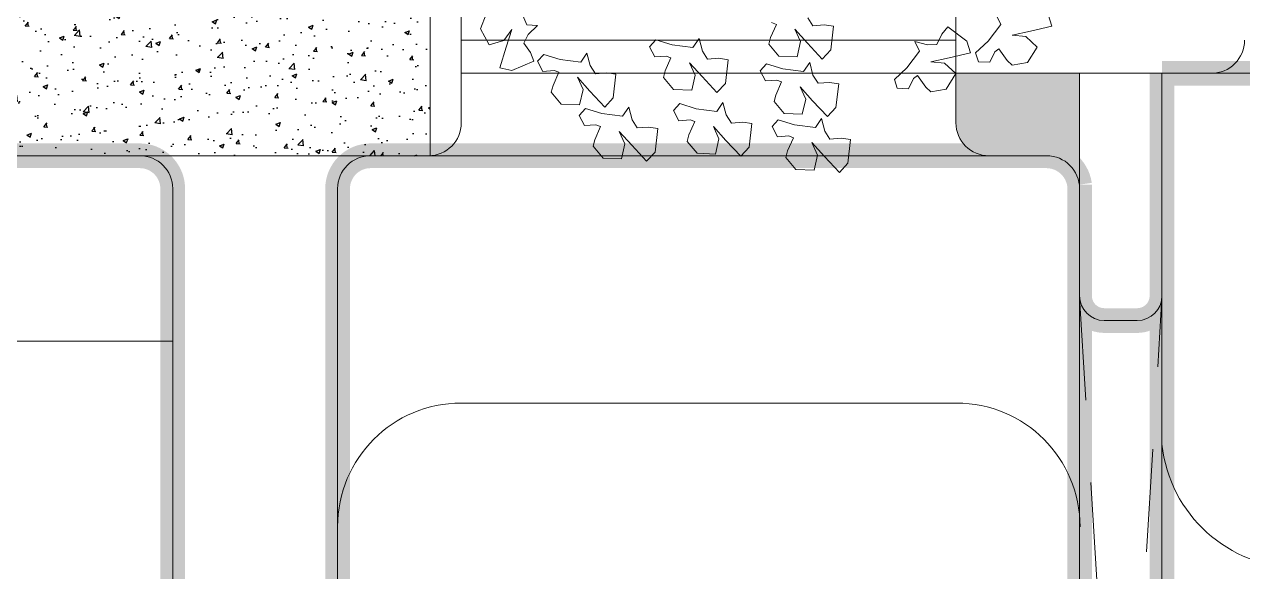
# Model space of a CAD drawing. Header units: metres. Extents: x 14 to 11050, y -346 to 476.
# Drawn here: x 214.882 to 216.36, y -198.856 to -198.192 of the extents above; entities that cross this region are included whole.
import ezdxf

# ---------------------------------------------------------------- set-up
doc = ezdxf.new("R2010")
doc.units = ezdxf.units.M
for name, pattern in [('0', [0]), ('DASHED', [0.75, 0.5, -0.25]), ('HIDDEN2', [0.1875, 0.125, -0.0625])]:
    doc.linetypes.add(name, pattern=pattern)
doc.layers.get('0').update_dxf_attribs({"color": 250, "linetype": '0', "lineweight": 20})
for name, color, linetype, lineweight in [('A-DOOR', 35, 'Continuous', 5), ('A-WALL', 250, 'Continuous', 20), ('ARBOLES', 86, 'Continuous', 0), ('baños', 140, 'Continuous', 0), ('Columnas', 7, 'Continuous', 18), ('muros bajitos', 252, 'Continuous', 5), ('PROYECCION', 9, 'DASHED', 0), ('SE-3', 253, 'Continuous', 5)]:
    doc.layers.add(name, color=color, linetype=linetype, lineweight=lineweight)
doc.layers.add('HATCH', color=8, linetype='Continuous')
doc.layers.add('RELLENO SECCION', color=8, linetype='Continuous', lineweight=0, transparency=0.4)
doc.layers.add('REVESTIMIENTO EXTERIOR', color=7, linetype='Continuous', lineweight=5, true_color=0xffdebd)
doc.styles.get("Standard").update_dxf_attribs({"font": 'arial.ttf', "height": 0.1875})

# ---------------------------------------------------------------- blocks, each defined once
blk = doc.blocks.new('TREES')
at = {"layer": 'ARBOLES', "color": 252, "true_color": 0x8da178}
for p, q in [((0.11255, -0.10929), (0.11486, -0.11312)), ((0.13588, -0.11185), (0.13389, -0.10712)), ((0.11486, -0.11312), (0.1103, -0.12047)), ((0.11997, -0.11702), (0.12734, -0.11473)), ((0.12734, -0.11473), (0.13588, -0.11185)), ((0.03756, -0.12087), (0.03512, -0.11775)), ((0.04219, -0.12007), (0.03756, -0.12087)), ((0.04603, -0.12029), (0.04219, -0.12007)), ((0.04583, -0.13012), (0.04603, -0.12029)), ((0.09095, -0.11935), (0.08933, -0.12375)), ((0.09306, -0.11613), (0.09095, -0.11935)), ((0.10147, -0.12122), (0.09306, -0.11613)), ((0.1103, -0.12047), (0.10558, -0.12573)), ((0.12557, -0.11706), (0.11997, -0.11702)), ((0.13067, -0.12095), (0.12557, -0.11706)), ((-0.08021, -0.13153), (-0.08429, -0.1239)), ((0.02047, -0.12116), (0.02247, -0.12171)), ((0.02247, -0.12171), (0.02058, -0.12736)), ((0.0303, -0.12301), (0.03597, -0.12825)), ((0.03307, -0.12788), (0.0303, -0.12301)), ((0.08013, -0.12338), (0.08245, -0.12722)), ((0.0854, -0.12431), (0.08013, -0.12338)), ((0.08933, -0.12375), (0.0854, -0.12431)), ((0.10346, -0.12594), (0.10147, -0.12122)), ((0.10558, -0.12573), (0.10707, -0.12927)), ((0.11183, -0.12902), (0.11345, -0.12461)), ((0.11345, -0.12461), (0.11493, -0.12316)), ((0.11493, -0.12316), (0.11888, -0.12762)), ((0.12725, -0.12769), (0.13067, -0.12095)), ((-0.09738, -0.12873), (-0.09901, -0.13497)), ((-0.00876, -0.13056), (-0.01093, -0.13448)), ((-0.00693, -0.13559), (-0.00876, -0.13056)), ((0.02058, -0.12736), (0.02012, -0.13012)), ((0.02012, -0.13012), (0.0247, -0.13465)), ((0.03224, -0.13424), (0.03307, -0.12788)), ((0.03597, -0.12825), (0.04273, -0.1342)), ((0.04273, -0.1342), (0.04583, -0.13012)), ((0.08245, -0.12722), (0.07788, -0.13456)), ((0.08755, -0.13111), (0.09493, -0.12882)), ((0.09493, -0.12882), (0.10346, -0.12594)), ((0.10707, -0.12927), (0.11183, -0.12902)), ((0.11888, -0.12762), (0.12103, -0.12939)), ((0.12103, -0.12939), (0.12725, -0.12769)), ((-0.09901, -0.13497), (-0.09489, -0.1413)), ((-0.08897, -0.13883), (-0.08613, -0.134)), ((-0.08613, -0.134), (-0.08784, -0.14153)), ((-0.08065, -0.13922), (-0.07917, -0.13554)), ((-0.07573, -0.13144), (-0.08021, -0.13153)), ((-0.07917, -0.13554), (-0.07573, -0.13144)), ((-0.02649, -0.13275), (-0.02881, -0.1358)), ((-0.02881, -0.1358), (-0.02621, -0.1398)), ((-0.01957, -0.1342), (-0.02649, -0.13275)), ((-0.01093, -0.13448), (-0.01957, -0.1342)), ((-0.00449, -0.13871), (-0.00693, -0.13559)), ((0.0247, -0.13465), (0.03224, -0.13424)), ((0.07788, -0.13456), (0.07316, -0.13982)), ((0.09315, -0.13115), (0.08755, -0.13111)), ((0.09825, -0.13504), (0.09315, -0.13115)), ((0.09483, -0.14178), (0.09825, -0.13504)), ((-0.09489, -0.1413), (-0.08897, -0.13883)), ((-0.07765, -0.14283), (-0.08065, -0.13922)), ((-0.05433, -0.14088), (-0.0565, -0.1448)), ((-0.0525, -0.14591), (-0.05433, -0.14088)), ((-0.02621, -0.1398), (-0.02158, -0.139)), ((-0.02158, -0.139), (-0.01958, -0.13955)), ((-0.01958, -0.13955), (-0.02147, -0.1452)), ((-0.01175, -0.14085), (-0.00608, -0.14609)), ((-0.00898, -0.14572), (-0.01175, -0.14085)), ((0.00014, -0.13791), (-0.00449, -0.13871)), ((0.00398, -0.13813), (0.00014, -0.13791)), ((0.00378, -0.14796), (0.00398, -0.13813)), ((0.01994, -0.13837), (0.01763, -0.14142)), ((0.02686, -0.13983), (0.01994, -0.13837)), ((0.03551, -0.14011), (0.02686, -0.13983)), ((0.03767, -0.13618), (0.03551, -0.14011)), ((0.0395, -0.14121), (0.03767, -0.13618)), ((0.07316, -0.13982), (0.07465, -0.14336)), ((0.07941, -0.14311), (0.08103, -0.1387)), ((0.08103, -0.1387), (0.08251, -0.13725)), ((0.08251, -0.13725), (0.08646, -0.14171)), ((-0.08784, -0.14153), (-0.08961, -0.15036)), ((-0.07591, -0.14626), (-0.07765, -0.14283)), ((-0.07206, -0.14307), (-0.07437, -0.14612)), ((-0.06514, -0.14452), (-0.07206, -0.14307)), ((-0.0565, -0.1448), (-0.06514, -0.14452)), ((-0.05006, -0.14904), (-0.0525, -0.14591)), ((-0.02147, -0.1452), (-0.02194, -0.14796)), ((-0.00981, -0.15208), (-0.00898, -0.14572)), ((0.01763, -0.14142), (0.02022, -0.14542)), ((0.02022, -0.14542), (0.02485, -0.14462)), ((0.02485, -0.14462), (0.02685, -0.14517)), ((0.02685, -0.14517), (0.02496, -0.15083)), ((0.04195, -0.14434), (0.0395, -0.14121)), ((0.04657, -0.14354), (0.04195, -0.14434)), ((0.05042, -0.14375), (0.04657, -0.14354)), ((0.05021, -0.15358), (0.05042, -0.14375)), ((0.07465, -0.14336), (0.07941, -0.14311)), ((0.08646, -0.14171), (0.08861, -0.14349)), ((0.08861, -0.14349), (0.09483, -0.14178)), ((-0.08961, -0.15036), (-0.08452, -0.151)), ((-0.08452, -0.151), (-0.07591, -0.14626)), ((-0.07437, -0.14612), (-0.07178, -0.15012)), ((-0.07178, -0.15012), (-0.06715, -0.14932)), ((-0.06715, -0.14932), (-0.06515, -0.14987)), ((-0.06515, -0.14987), (-0.06704, -0.15553)), ((-0.04543, -0.14823), (-0.05006, -0.14904)), ((-0.04159, -0.14845), (-0.04543, -0.14823)), ((-0.04179, -0.15828), (-0.04159, -0.14845)), ((-0.02194, -0.14796), (-0.01735, -0.15249)), ((-0.00608, -0.14609), (0.00068, -0.15204)), ((0.00068, -0.15204), (0.00378, -0.14796)), ((0.02496, -0.15083), (0.0245, -0.15358)), ((0.03468, -0.14647), (0.04036, -0.15172)), ((0.03745, -0.15134), (0.03468, -0.14647)), ((-0.06704, -0.15553), (-0.0675, -0.15828)), ((-0.05732, -0.15117), (-0.05164, -0.15641)), ((-0.05455, -0.15604), (-0.05732, -0.15117)), ((-0.05537, -0.1624), (-0.05455, -0.15604)), ((-0.01735, -0.15249), (-0.00981, -0.15208)), ((0.0035, -0.1559), (0.00134, -0.15982)), ((0.00534, -0.16093), (0.0035, -0.1559)), ((0.0245, -0.15358), (0.02909, -0.15811)), ((0.03663, -0.15771), (0.03745, -0.15134)), ((0.04036, -0.15172), (0.04712, -0.15767)), ((0.04712, -0.15767), (0.05021, -0.15358)), ((-0.0675, -0.15828), (-0.06291, -0.16281)), ((-0.05164, -0.15641), (-0.04489, -0.16237)), ((-0.04489, -0.16237), (-0.04179, -0.15828)), ((-0.01422, -0.15808), (-0.01654, -0.16114)), ((-0.0073, -0.15954), (-0.01422, -0.15808)), ((0.00134, -0.15982), (-0.0073, -0.15954)), ((0.00778, -0.16405), (0.00534, -0.16093)), ((0.02696, -0.16091), (0.02465, -0.16396)), ((0.03388, -0.16236), (0.02696, -0.16091)), ((0.02909, -0.15811), (0.03663, -0.15771)), ((0.04469, -0.15872), (0.04252, -0.16264)), ((0.04652, -0.16375), (0.04469, -0.15872)), ((-0.06291, -0.16281), (-0.05537, -0.1624)), ((-0.05277, -0.16373), (-0.05509, -0.16678)), ((-0.04585, -0.16519), (-0.05277, -0.16373)), ((-0.03721, -0.16547), (-0.04585, -0.16519)), ((-0.03505, -0.16154), (-0.03721, -0.16547)), ((-0.03322, -0.16657), (-0.03505, -0.16154)), ((-0.01654, -0.16114), (-0.01394, -0.16514)), ((-0.01394, -0.16514), (-0.00932, -0.16434)), ((-0.00932, -0.16434), (-0.00732, -0.16489)), ((-0.00732, -0.16489), (-0.0092, -0.17054)), ((0.01241, -0.16325), (0.00778, -0.16405)), ((0.01625, -0.16347), (0.01241, -0.16325)), ((0.01605, -0.1733), (0.01625, -0.16347)), ((0.02465, -0.16396), (0.02724, -0.16796)), ((0.04252, -0.16264), (0.03388, -0.16236)), ((0.04896, -0.16688), (0.04652, -0.16375)), ((0.05359, -0.16608), (0.04896, -0.16688)), ((0.05743, -0.16629), (0.05359, -0.16608)), ((-0.05509, -0.16678), (-0.05249, -0.17078)), ((-0.05249, -0.17078), (-0.04787, -0.16998)), ((-0.04787, -0.16998), (-0.04587, -0.17053)), ((-0.04587, -0.17053), (-0.04775, -0.17619)), ((-0.03077, -0.1697), (-0.03322, -0.16657)), ((-0.02614, -0.1689), (-0.03077, -0.1697)), ((-0.0223, -0.16911), (-0.02614, -0.1689)), ((-0.0225, -0.17894), (-0.0223, -0.16911)), ((-0.0092, -0.17054), (-0.00967, -0.1733)), ((0.00052, -0.16619), (0.00619, -0.17143)), ((0.00328, -0.17106), (0.00052, -0.16619)), ((0.00246, -0.17742), (0.00328, -0.17106)), ((0.02724, -0.16796), (0.03187, -0.16716)), ((0.03187, -0.16716), (0.03387, -0.16771)), ((0.03387, -0.16771), (0.03198, -0.17337)), ((0.0417, -0.16901), (0.04738, -0.17425)), ((0.04447, -0.17388), (0.0417, -0.16901)), ((0.05723, -0.17612), (0.05743, -0.16629)), ((-0.04775, -0.17619), (-0.04822, -0.17894)), ((-0.03803, -0.17183), (-0.03236, -0.17708)), ((-0.03527, -0.1767), (-0.03803, -0.17183)), ((-0.00967, -0.1733), (-0.00508, -0.17783)), ((0.00619, -0.17143), (0.01295, -0.17738)), ((0.01295, -0.17738), (0.01605, -0.1733)), ((0.03198, -0.17337), (0.03152, -0.17612)), ((0.03152, -0.17612), (0.03611, -0.18065)), ((0.04365, -0.18025), (0.04447, -0.17388)), ((0.04738, -0.17425), (0.05413, -0.18021)), ((0.05413, -0.18021), (0.05723, -0.17612)), ((-0.04822, -0.17894), (-0.04363, -0.18347)), ((-0.03609, -0.18307), (-0.03527, -0.1767)), ((-0.03236, -0.17708), (-0.0256, -0.18303)), ((-0.0256, -0.18303), (-0.0225, -0.17894)), ((-0.00508, -0.17783), (0.00246, -0.17742)), ((0.03611, -0.18065), (0.04365, -0.18025)), ((-0.04363, -0.18347), (-0.03609, -0.18307))]:
    blk.add_line(p, q, dxfattribs=at)
blk = doc.blocks.new('A$C89702949')
at = {"layer": 'HATCH'}
h = blk.add_hatch(dxfattribs=at)
h.set_pattern_fill('AR-CONC', color=256, scale=0.00032)
h.set_pattern_definition([(50, (114.33107, 55.238796), (0.058299094, -0.005100507), [0.006096, -0.067056]), (355, (114.33107, 55.238796), (-0.011277895, 0.06113819), [0.0048768, -0.053644987]), (100.451445, (114.33593, 55.23837), (0.0470212, 0.05603768), [0.005180803, -0.056988878]), (46.1842, (114.33107, 55.25505), (0.086745293, -0.013453545), [0.009144, -0.100584]), (96.63556, (114.3383, 55.25393), (0.07596932, 0.07917636), [0.00777121, -0.085483395]), (351.18415, (114.33107, 55.25505), (0.07596932, 0.07917636), [0.00731519, -0.080467114]), (21, (114.3392, 55.25099), (0.048516605, -0.032724863), [0.006096, -0.067056]), (326, (114.3392, 55.25099), (0.01977665, 0.05894015), [0.0048768, -0.0536448]), (71.451445, (114.34324, 55.24826), (0.068293254, 0.026215286), [0.005180803, -0.05698878]), (37.5, (114.331071, 55.238796), (0.000988353, 0.0270576124), [0, -0.05299456, 0, -0.0544576, 0, -0.053848]), (7.5, (114.33107, 55.238796), (0.021382292, 0.032057784), [0, -0.03104896, 0, -0.05177536, 0, -0.0205232]), (327.5, (114.312946, 55.238796), (0.0433889905, -0.001833198), [0, -0.02032, 0, -0.0633984, 0, -0.0841248]), (317.5, (114.304818, 55.238796), (0.047401338, 0.008136477), [0, -0.026416, 0, -0.04210304, 0, -0.0597408])])
h.paths.add_polyline_path([(6.1623, 19.9891), (6.1623, 19.6891), (6.7623, 19.6891), (6.7623, 19.9891)])
at = {"layer": 'Columnas'}
blk.add_lwpolyline([(6.1623, 19.9891), (6.1623, 19.6891), (6.7623, 19.6891), (6.7623, 19.9891)], close=True, dxfattribs=at)
blk = doc.blocks.new('PL BASE 2N NASAS 09')
at = {"layer": 'RELLENO SECCION', "true_color": 0xc7c8ca}
h = blk.add_hatch(color=9, dxfattribs=at)
h.dxf.hatch_style = 1
h.paths.add_polyline_path([(166.1975, -5.4117), (166.0476, -5.4117), (166.0476, -5.4717, 0.414216), (166.0876, -5.5117), (166.1275, -5.5117), (166.1575, -5.5117, -0.414206), (166.1975, -5.5517)])
at = {"layer": 'A-DOOR'}
for p, q in [((165.4476, -5.3717), (166.0476, -5.3717)), ((165.4476, -5.4117), (166.0476, -5.4117)), ((166.3576, -5.4117), (169.0876, -5.4117))]:
    blk.add_line(p, q, dxfattribs=at)
at = {"layer": 'A-WALL'}
for p, q in [((165.4476, -5.2517), (165.4476, -5.4717)), ((166.0476, -5.2517), (166.0476, -5.4717)), ((166.3576, -5.4117), (166.0476, -5.4117)), ((166.1975, -5.4117), (166.1975, -5.6817)), ((166.2975, -5.4117), (166.2975, -5.6817)), ((164.7875, -5.5117), (165.0575, -5.5117)), ((165.4076, -5.5117), (165.3375, -5.5117)), ((165.3375, -5.5117), (165.4076, -5.5117)), ((165.4076, -5.5117), (166.0854, -5.5117)), ((166.0854, -5.5117), (166.1275, -5.5117)), ((166.0876, -5.5117), (166.1575, -5.5117)), ((165.0975, -5.5517), (165.0975, -7.5817)), ((165.2975, -5.5517), (165.2975, -7.5717)), ((166.2275, -5.7117), (166.2675, -5.7117))]:
    blk.add_line(p, q, dxfattribs=at)
for centre, radius, start, end in [((166.3576, -5.3717), 0.04, 269.9907, 0), ((165.4076, -5.4717), 0.04, 270, 0), ((166.0876, -5.4717), 0.04, 180, 270), ((165.0575, -5.5517), 0.04, 0, 90), ((165.3375, -5.5517), 0.04, 90, 180), ((166.1575, -5.5517), 0.04, 0.0015, 90), ((166.2275, -5.6817), 0.03, 180, 270), ((166.2675, -5.6817), 0.03, 270, 0)]:
    blk.add_arc(centre, radius, start, end, dxfattribs=at)
at = {"layer": 'baños'}
for p, q in [((164.6975, -5.7367, 0), (165.0975, -5.7367, 0)), ((165.4475, -5.8118), (166.0481, -5.8118))]:
    blk.add_line(p, q, dxfattribs=at)
for centre, radius, start, end in [((165.4475, -5.9618), 0.15, 90, 180), ((166.0481, -5.9618), 0.15, 0, 90), ((166.4641, -5.8443), 0.1675, 185.9712, 270)]:
    blk.add_arc(centre, radius, start, end, dxfattribs=at)
at = {"layer": 'muros bajitos'}
for p, q in [((166.1975, -5.6817), (166.1975, -6.0318)), ((166.2975, -5.6817), (166.2975, -6.0317))]:
    blk.add_line(p, q, dxfattribs=at)
at = {"layer": 'PROYECCION', "linetype": 'HIDDEN2'}
for p, q in [((166.1976, -5.6836), (166.2975, -7.34)), ((166.1976, -7.34), (166.2975, -5.6836))]:
    blk.add_line(p, q, dxfattribs=at)
at = {"color": 1}
blk.add_blockref('A$C89702949', (158.6475, -25.2008), dxfattribs=at)
at = {"layer": 'baños', "linetype": 'Continuous', "flags": 8}
for tag, p in [('MODELNUMBER', (167.1329, -5.6306, 0)), ('TRADENAME', (167.1329, -5.6307, 0)), ('PRODUCT', (167.1329, -5.6307, 0)), ('MATERIAL', (167.1329, -5.6307, 0)), ('MODELNUMBER', (168.3076, -5.6306, 0)), ('TRADENAME', (168.3076, -5.6307, 0)), ('PRODUCT', (168.3076, -5.6307, 0)), ('MATERIAL', (168.3076, -5.6307, 0))]:
    blk.add_attdef(tag, p, '', height=0.0000254, rotation=180.0001, dxfattribs=at)
at = {"layer": 'baños', "linetype": 'Continuous'}
for tag, p, rotation in [('MODELNUMBER', (169.2428, -19.7065), 180.0001), ('TRADENAME', (169.2428, -19.7064), 180.0001), ('MATERIAL', (169.243, -19.7063), 180.0001), ('PRODUCT', (169.243, -19.7064), 180.0001), ('MODELNUMBER', (169.9524, -19.7065), 179.9999), ('MATERIAL', (169.9524, -19.7063), 179.9999), ('TRADENAME', (169.9524, -19.7064), 179.9999), ('PRODUCT', (169.9524, -19.7064), 179.9999)]:
    blk.add_attdef(tag, p, '', height=0.0000254, rotation=rotation, dxfattribs=at)
blk = doc.blocks.new('PL MUEBLES 2N NASAS 09')
blk.add_blockref('PL BASE 2N NASAS 09', (49.9143, 62.717))
at = {"layer": 'ARBOLES', "xscale": 2.935254890295517, "yscale": 2.935254890295517, "zscale": 2.935254890295517, "rotation": 354.6252016265699}
blk.add_blockref('TREES', (215.7118, 57.7265), dxfattribs=at)

msp = doc.modelspace()

# ---------------------------------------------------------------- linework, layer by layer
at = {"layer": 'REVESTIMIENTO EXTERIOR', "color": 30, "true_color": 0xf8991e, "const_width": 0.03}
for points in [[(215.0218, -198.3519, -0.414214), (215.0618, -198.3919), (215.0618, -200.4219)], [(215.3018, -198.3519, 0.414212), (215.2618, -198.3919), (215.2618, -200.4119)]]:
    msp.add_lwpolyline(points, format="xyb", dxfattribs=at)
at = {"layer": 'SE-3', "color": 254, "true_color": 0xd7ebd2, "transparency": 33554687, "const_width": 0.03}
for points in [[(216.1218, -198.3519, -0.369362), (216.1618, -198.3869), (216.1618, -198.5218, 0.414214), (216.1918, -198.5518), (216.2318, -198.5518, 0.414214), (216.2618, -198.5218), (216.2618, -198.2519)], [(219.8118, -200.4119), (219.8118, -198.3219, 0.414214), (219.7418, -198.2519), (216.2618, -198.2519)], [(212.8618, -198.3919, -0.414214), (212.9018, -198.3519), (215.0218, -198.3519)], [(216.1619, -198.5237), (216.1618, -198.8719, 0.414218), (216.1918, -198.9019), (216.2318, -198.9019, 0.414311), (216.2618, -198.8719), (216.2618, -198.5237)]]:
    msp.add_lwpolyline(points, format="xyb", dxfattribs=at)
msp.add_lwpolyline([(216.1218, -198.3519), (215.3018, -198.3519)], dxfattribs=at)

# ---------------------------------------------------------------- block references
at = {"layer": 'REVESTIMIENTO EXTERIOR', "color": 30, "true_color": 0xf8991e}
msp.add_blockref('PL MUEBLES 2N NASAS 09', (0.05, -255.5571), dxfattribs=at)

doc.saveas('drawing.dxf')
